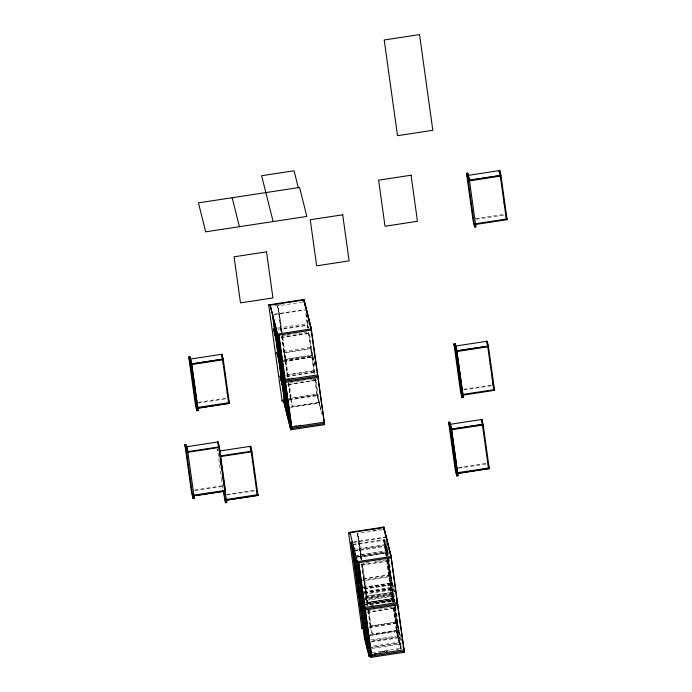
<?xml version="1.0" encoding="UTF-8"?>
<svg xmlns="http://www.w3.org/2000/svg" width="692" height="692" viewBox="0 0 692 692"><rect width="100%" height="100%" fill="white"/><g stroke="black" fill="none" stroke-linecap="round" stroke-linejoin="round"><path stroke-width="0.52" stroke-dasharray="3.46 2.59" d="M475.248 218.758L504.018 214.373M476.407 219.26L504.113 215.039M274.594 305.656L276.705 305.336M277.76 305.172L281.973 304.532M281.627 331.952L277.527 305.907L304.221 301.842M274.551 314.185L304.048 309.687M273.816 314.748L306.219 309.808M277.717 328.094L307.248 323.622M277.881 329.28L307.378 324.79L308.156 327.87M281.237 332.575L280.805 329.47L307.49 325.396M286.825 335.006L288.962 334.686M281.886 335.983L286.099 335.343M287.154 335.179L292.422 334.383M293.477 334.219L297.69 333.579M298.745 333.414L302.958 332.774M304.013 332.61L307.17 332.134M280.995 337.333L309.445 332.999L309.549 333.432M282.336 335.577L282.803 337.437L309.497 333.371M283.106 351.406L310.518 347.176L314.748 364.156M283.27 352.591L310.665 348.413L314.912 365.35M284.68 355.428L287.708 377.209L284.075 353.024L310.769 348.95M281.808 336.727L283.832 351.251L285.831 359.217L312.516 355.152M284.118 359.771L312.559 355.437M283.357 360.342L312.672 355.87L309.385 332.247M283.227 361.12L312.723 356.631L315.215 374.156M284.075 353.024L286.073 360.99L312.767 356.925M283.53 361.527L312.836 357.063M287.102 374.805L313.787 370.73L314.557 373.94M285.329 375.168L313.986 370.8M286.549 376.197L313.943 372.019L314.462 374.095L308.615 332.471M314.038 372.512L287.344 376.578L287.907 378.792M289.507 383.083L294.775 382.278M295.83 382.122L300.043 381.474M301.098 381.318L305.31 380.669M309.523 380.029L311.634 379.709M312.68 379.553L315.846 379.069L319.237 403.133L290.977 407.441M287.561 384.588L316.01 380.254M316.036 380.479L289.351 384.544L292.379 406.325L319.064 402.26M198.578 402.294L226.284 398.073M197.609 403.116L226.379 398.73M288.209 382.797L290.372 398.358L317.066 394.293L321.027 409.915M288.616 398.826L317.066 394.483L320.794 409.344M289.273 399.483L317.334 395.21M317.178 395.461L315.024 378.42M288.78 400.011L317.23 395.677L320.837 410.045M290.683 407.034L319.124 402.701M463.752 389.276L492.522 384.89M463.839 389.933L492.618 385.548M194.703 490.005L222.409 485.775M194.798 490.663L223.568 486.277M226.146 494.503L254.915 490.118M227.296 494.996L255.002 490.775M458.45 467.532L486.156 463.311M458.545 468.199L486.251 463.977M372.322 530.539L376.534 529.899M377.59 529.735L379.692 529.415M361.44 559.56L357.34 533.523L384.034 529.458M353.309 541.957L384.916 537.139M353.629 542.364L386.032 537.424M352.747 544.344L384.354 539.526L385.591 544.431L355.039 549.085M352.842 545.002L383.749 540.296L384.96 545.123L354.053 549.829M354.313 550.547L385.911 545.728L387.148 550.633L357.652 555.131M354.399 551.204L385.306 546.498L386.517 551.325M355.61 556.039L387.062 551.239M355.87 556.766L387.477 551.948L388.688 556.775M357.695 556.896L387.191 552.398L387.97 555.477M355.965 557.423L386.863 552.718L388.082 557.544L394.241 601.772M360.904 559.153L360.618 557.077L387.304 553.012M362.755 563.435L364.857 563.115M365.912 562.951L370.125 562.311M374.337 561.67L376.448 561.35M377.503 561.186L381.716 560.546M382.771 560.382L388.039 559.586M360.809 564.949L389.259 560.606L389.362 561.048M389.311 560.978L362.617 565.044L365.644 586.825L363.646 578.858L361.622 564.335M363.646 578.858L390.331 574.793L394.561 591.772M362.919 579.014L390.314 574.844M362.028 580.363L390.478 576.029L394.466 591.919M364.494 583.036L367.521 604.817L363.888 580.631L390.582 576.566M363.066 587.257L392.329 582.759M362.876 587.543L392.373 583.053M363.162 587.915L392.485 583.486M364.096 588.572L392.537 584.238M363.888 580.631L365.886 588.598L392.58 584.532M364.39 588.978L392.649 584.671M363.672 591.599L391.015 587.43L392.243 592.335L364.848 596.504M363.758 592.257L390.919 588.027M364.373 592.741L391.715 588.581M364.338 592.828L391.733 588.65L390.504 583.745L386.845 557.423M364.623 593.459L391.265 589.402L392.572 594.886M363.655 594.281L392.061 589.956L393.29 594.852L364.848 599.194M364.883 596.426L392.226 592.257M364.969 597.092L391.611 593.027L390.4 588.2M365.229 597.802L392.572 593.641L393.8 598.537L366.414 602.715M362.643 598.779L392.476 594.229M365.315 598.468L391.957 594.402L393.177 599.237L363.335 603.779M362.989 600.163L392.831 595.622L394.276 601.711M366.276 600.336L393.618 596.167L394.855 601.071L366.405 605.405M366.916 602.412L393.601 598.346L394.353 601.331M365.376 602.793L393.8 598.407M366.362 603.805L393.757 599.635M363.594 604.523L394.137 599.869L394.431 601.971M364.2 604.998L394.042 600.448M363.689 605.18L393.523 600.63M367.21 611.01L374.588 609.894M378.801 609.245L383.013 608.605M384.069 608.45L388.281 607.801M389.337 607.645L392.494 607.161M366.319 612.359L395.824 607.87L395.928 608.303M368.698 610.301L369.165 612.161L395.85 608.086L395.348 606.097M368.023 610.413L370.185 625.966L396.879 621.9L401.395 640.065M369.485 626.269L396.879 622.099M369.087 627.099L397.147 622.817M369.649 627.462L397.044 623.284L400.391 636.631M370.185 625.966L372.192 633.941L398.877 629.867M370.497 634.642L398.938 630.308M367.651 635.524L399.05 630.741M369.813 635.818L397.156 631.649L398.384 636.553L370.998 640.731M370.938 639.988L397.58 635.931L396.36 631.104M371.284 641.363L397.917 637.306L399.137 642.133L369.294 646.683M371.37 642.029L398.713 637.86L399.95 642.764L371.5 647.098M369.649 648.084L399.483 643.534L400.703 648.361L370.86 652.911M371.872 648.421L400.279 644.088L401.49 648.914L395.642 606.806M381.612 651.951L384.804 651.457M385.868 651.302L390.132 650.653M396.525 649.676L398.661 649.347M381.491 652.037L384.657 651.561M385.712 651.397L387.814 651.077M387.027 551.213L388.056 555.313M386.43 550.668L385.21 545.841L386.612 555.918M386.776 552.06L387.503 554.958M389.708 583.192L391.015 588.684L386.707 557.683M395.66 606.676L395.763 607.118M394.353 602.109L393.852 600.12L367.158 604.185L367.72 606.408M393.082 598.571L391.871 593.745L392.978 601.729M393.437 599.973L393.921 601.902M400.651 637.661L401.429 640.74M307.213 323.596L308.243 327.705M357.34 533.523L359.347 541.49L362.227 562.233M360.618 557.077L361.215 559.482M315.543 378.489L316.114 380.687M321.097 411.074L321.875 414.153M277.527 305.907L279.533 313.874L282.414 334.625M280.805 329.47L281.41 331.875M290.372 398.358L292.379 406.325M217.893 451.02L217.392 449.03L221.371 477.696M387.416 547.035L387.866 550.235M387.901 550.875L388.601 555.581M388.835 557.83L394.916 601.339M387.477 551.948L387.918 555.105M388.497 559.318L393.618 596.167M395.158 607.239L400.279 644.088M385.972 542.225L387.857 555.823M394.734 605.465L400.789 649.027L399.578 644.191L394.397 606.91M385.539 540.53L387.641 555.607M388.169 559.231L394.137 602.196M394.795 607.135L397.044 623.284M385.911 545.728L387.382 556.264M387.529 557.311L393.739 602.057M385.574 544.353L387.243 556.558M387.347 557.06L393.61 602.369M394.276 607.005L399.223 642.799L398.012 637.963L393.705 606.962M384.354 539.526L386.698 556.368M391.015 587.43L393.056 602.17M393.791 607.438L397.156 631.649M387.191 560.105L391.361 590.06M386.56 556.636L383.653 539.63L385.928 555.987M392.926 602.447L390.305 587.543L392.295 601.798M393.653 607.68L397.666 636.588L396.455 631.761L393.021 607.031M386.508 560.174L389.795 583.858M365.886 588.598L368.196 605.197M369.165 612.161L372.192 633.941M357.946 535.928L360.973 557.709M361.795 563.634L364.243 581.263M368.343 610.742L370.791 628.371M357.902 535.738L360.93 557.518M361.89 564.482L364.2 581.081M364.442 582.854L367.469 604.635M368.3 610.56L370.748 628.189M307.75 320.491L308.796 327.973M306.011 313.545L308.026 328.216M305.881 313.986L307.828 327.991M308.416 332.272L314.246 374.182M314.834 378.455L317.23 395.677M282.803 337.437L285.831 359.217M286.073 360.99L288.382 377.581M278.132 308.312L281.16 330.093M281.981 336.018L284.429 353.655M288.529 383.126L290.977 400.763M278.089 308.13L281.116 329.911M281.938 335.836L284.386 353.465M284.637 355.238L287.656 377.019M288.486 382.944L290.934 400.573M221.518 478.76L222.997 489.382"/><path stroke-width="1.04" d="M466.494 173.285L467.766 173.095L469.262 179.064L475.897 226.846L474.634 227.037L473.138 221.077L466.494 173.285L468 179.254L474.634 227.037M499.736 170.543L468.129 175.361L469.366 180.266L500.965 175.448L499.736 170.543L500.325 174.756M468 179.254L469.262 179.064M469.34 180.188L500.947 175.379L507.115 219.667L475.508 224.485M469.436 180.854L500.342 176.14M475.395 223.75L506.302 219.044M290.796 429.793L283.521 400.815L282.111 401.023L268.704 304.887L304.03 299.506L311.106 327.662L324.401 423.366L311.063 328.882L311.374 330.136L277.665 335.274L270.382 306.297L270.217 305.111L277.501 334.089L290.796 429.793L324.505 424.654L323.398 419.698M303.875 299.757L304.532 302.914M303.935 299.973L268.816 305.319L268.704 304.887M277.501 334.089L311.21 328.951L311.374 330.136M188.76 356.986L190.023 356.787L191.52 362.755L198.163 410.538L196.9 410.737L195.404 404.768L188.76 356.986L190.257 362.945L196.9 410.737M190.395 359.053L222.002 354.235L223.231 359.139L191.623 363.957L190.637 360.022M190.257 362.945L191.52 362.755M191.701 364.546L222.599 359.831M282.085 368.231L280.822 368.421L274.413 322.351M453.935 343.959L455.198 343.768L456.694 349.737L463.337 397.519L462.074 397.71L460.569 391.75L453.935 343.959L455.431 349.927L462.074 397.71M487.168 341.217L455.57 346.035L456.798 350.939L488.405 346.121L487.168 341.217L487.756 345.429M283.642 374.441L282.379 374.632L275.978 328.562M455.431 349.927L456.694 349.737M456.867 351.527L487.773 346.813M286.998 379.138L289.092 378.818M291.185 378.507L293.278 378.187M278.755 334.867L285.009 379.891L317.464 374.952L317.775 376.206L317.939 377.391L285.493 382.339L291.894 428.409L285.467 383.178M285.009 379.891L285.329 381.154L317.775 376.206M197.661 407.45L228.568 402.735M229.355 403.289L197.774 408.176L229.381 403.358L223.213 359.07L191.606 363.888L197.774 408.176M284.083 400.279L281.999 400.59L282.111 401.023M287.093 409.283L285.831 409.474L279.421 363.404M462.836 394.423L493.733 389.717M494.546 390.34L462.939 395.158L456.781 350.861L488.388 346.052L494.546 390.34L493.803 387.373M294.61 426.237L296.704 425.917M298.797 425.597L300.89 425.286M291.583 427.154L324.029 422.207M184.885 444.697L186.148 444.498L187.653 450.466L194.288 498.249L193.025 498.439L191.528 492.479L184.885 444.697L186.382 450.656L193.025 498.439M324.34 423.461L290.631 428.599L283.348 399.621L283.521 400.815M218.127 441.946L186.52 446.764L187.748 451.668L219.355 446.85L218.127 441.946L218.715 446.158M186.382 450.656L187.653 450.466M187.826 452.257L218.733 447.542M220.091 450.942L250.634 446.279L251.862 451.184L220.238 455.933M220.324 456.59L251.231 451.876M448.632 422.224L449.895 422.034L451.4 428.002L458.035 475.785L456.772 475.975L455.275 470.015L448.632 422.224L450.129 428.192L456.772 475.975M481.874 419.482L450.267 424.3L451.495 429.204L457.646 473.423L489.253 468.605L483.085 424.308L451.478 429.127L483.103 424.386L481.874 419.482L482.315 422.639M450.129 428.192L451.4 428.002M451.573 429.793L482.48 425.078M193.786 495.152L224.692 490.446M225.488 491L193.881 495.818L225.505 491.069L219.338 446.781M226.293 499.494L257.19 494.78M257.986 495.334L226.379 500.152L258.004 495.403L251.845 451.115M223.291 491.502L225.531 502.781L226.794 502.582L224.493 486.537M457.533 472.688L488.44 467.982M489.227 468.536L457.646 473.423M363.681 629.288L363.162 627.237L363.326 628.423L361.925 628.639L348.517 532.503L383.844 527.114L390.919 555.269L404.318 652.262L370.609 657.4L370.09 655.333M365.912 643.923L364.416 637.963L351.121 542.269L352.384 542.078M351.121 542.269L352.617 548.237L353.88 548.038M353.941 548.28L352.678 548.479L354.174 554.439L367.538 650.394L369.035 656.362L370.298 656.172L363.655 608.38L362.392 608.579L360.895 602.611M354.174 554.439L355.437 554.249M355.506 554.5L354.235 554.69L355.74 560.658L362.374 608.441L363.637 608.251L357.003 560.468L355.74 560.658M390.919 555.269L397.442 603.753M350.195 533.913L350.031 532.719L357.306 561.696L391.023 556.558L391.188 557.743L357.479 562.881L357.366 562.449L358.741 562.691L365.142 608.761L397.589 603.813L397.753 605.007L365.307 609.946L371.708 656.016L371.284 654.329M370.998 606.114L373.092 605.794M358.568 562.484L364.822 607.507L397.277 602.559L397.589 603.813M374.424 653.853L376.517 653.533M378.611 653.213L380.704 652.893M403.843 649.823L371.388 654.762L365.134 609.738M397.589 604.799L404.214 650.973L403.177 646.838M404.154 651.077L370.445 656.215L370.332 655.774M506.12 215.731L507.115 219.667M475.153 223.862L475.897 226.846M486.467 341.329L487.678 346.156L493.828 390.375M481.174 419.586L482.385 424.421L488.526 468.64M488.258 464.669L489.253 468.605M462.585 394.535L463.337 397.519M457.291 472.8L458.035 475.785M298.304 187.636L294.065 170.786L261.619 175.725L273.132 221.552M383.636 527.148L391.023 556.558M390.504 555.019L383.749 527.581L348.63 532.935L348.517 532.503M390.764 556.057L391.188 557.743M396.81 601.244L397.329 603.312M404.007 651.008L404.318 652.262M303.823 299.541L311.21 328.951M304.099 301.158L305.129 305.267M310.691 327.411L306.158 309.367L306.452 311.504M304.221 301.842L305.717 307.819M317.628 376.137L317.939 377.391M323.622 420.26L324.401 423.366M323.415 420.312L323.934 422.371M324.193 423.392L324.505 424.654M353.482 557.536L353.993 559.586M364.822 607.507L365.142 608.761M357.02 582.197L357.539 584.247M363.62 608.45L364.044 610.145M357.755 590.06L359.252 596.02M359.312 596.262L360.817 602.222M360.878 602.481L362.374 608.441M357.773 590.172L359.269 596.141M359.33 596.383L360.826 602.343M360.817 607.861L359.875 603.58M367.469 650.134L365.973 644.166L352.617 548.237M361.812 628.206L361.925 628.639M278.815 334.643L285.329 381.154M275.563 336.943L273.504 328.735L275.727 338.137M284.23 382.529L276.783 352.366L276.947 353.551M282.128 384.207L280.061 375.972L282.293 385.392M232.14 197.722L239.415 226.691M249.924 446.392L251.144 451.219L257.286 495.437M257.017 491.467L258.004 495.403M221.302 354.347L222.513 359.174L228.654 403.393M228.628 400.391L229.381 403.358M219.649 452.81L220.151 454.8M224.511 487.133L225.505 491.069M226.042 499.607L226.794 502.582M197.661 408.557L198.163 410.538M193.786 496.259L194.288 498.249M363.456 607.265L363.88 608.986M284.066 381.378L277.241 333.579M500.619 176.867L500.904 178.969M501.345 182.126L501.639 184.236M504.122 202.133L504.416 204.235M505.445 211.605L505.74 213.716M506.388 219.701L500.247 175.483L499.036 170.656L499.122 171.313M467.766 173.095L468.06 175.223M490.247 363.326L490.533 365.437M492.289 378.066L492.583 380.176M493.024 383.333L493.318 385.444M482.601 424.75L482.895 426.852M485.386 444.748L485.68 446.859M455.198 343.768L455.492 345.896M383.844 527.114L384.64 532.65M357.306 561.696L370.609 657.4M358.508 571.661L358.854 574.299M359.148 576.41L359.503 578.996M360.61 586.937L360.904 589.039M361.25 591.556L361.561 593.649M361.933 596.418L362.288 598.891M362.66 601.677L363.015 604.125M364.053 611.59L364.347 613.795M364.71 616.451L364.995 618.544M365.437 621.684L365.808 624.322M366.094 626.251L366.449 629.011M366.829 631.692L367.123 633.803M367.547 636.718L367.833 638.82M368.196 641.562L368.49 643.655M368.879 646.44L369.217 648.888M369.58 651.38L369.909 653.81M362.392 608.579L369.035 656.362M356.596 579.982L356.761 581.168M283.807 380.842L290.207 426.912M282.544 375.817L288.945 421.886M275.675 327.351L282.077 373.421M282.241 374.614L288.642 420.684M280.987 369.615L287.388 415.684M274.11 321.149L280.519 367.218M280.684 368.403L287.085 414.473M272.856 316.149L279.257 362.219M272.449 314.505L278.954 361.008M279.014 361.76L285.519 408.271M250.634 446.279L251.213 450.492M251.507 452.603L251.802 454.705M254.284 472.61L254.578 474.712M222.002 354.235L222.729 359.503M223.17 362.66L223.464 364.77M224.485 372.14L224.779 374.242M227.27 392.139L227.564 394.25M220.445 456.928L221.492 464.963M221.777 466.477L222.158 469.686M222.452 471.797L222.798 474.375M223.101 476.035L224.251 484.841M221.051 463.009L221.345 465.111M223.101 477.748L223.395 479.85M223.836 483.007L224.122 485.118M224.779 491.104L218.637 446.885L217.426 442.058L217.513 442.716M223.905 491.095L225.531 502.781M190.023 356.787L190.464 359.978M419.534 34.6L384.198 39.98L397.502 135.684L432.829 130.304L419.534 34.6M299.567 187.445L198.422 202.86L205.706 231.829L306.841 216.423L299.567 187.445M411.057 175.223L378.611 180.171L385.012 226.241L417.458 221.293L411.057 175.223M342.704 214.805L310.258 219.753L316.659 265.823L349.105 260.875L342.704 214.805M266.532 251.853L234.086 256.801L240.487 302.871L272.933 297.923L266.532 251.853"/></g></svg>
